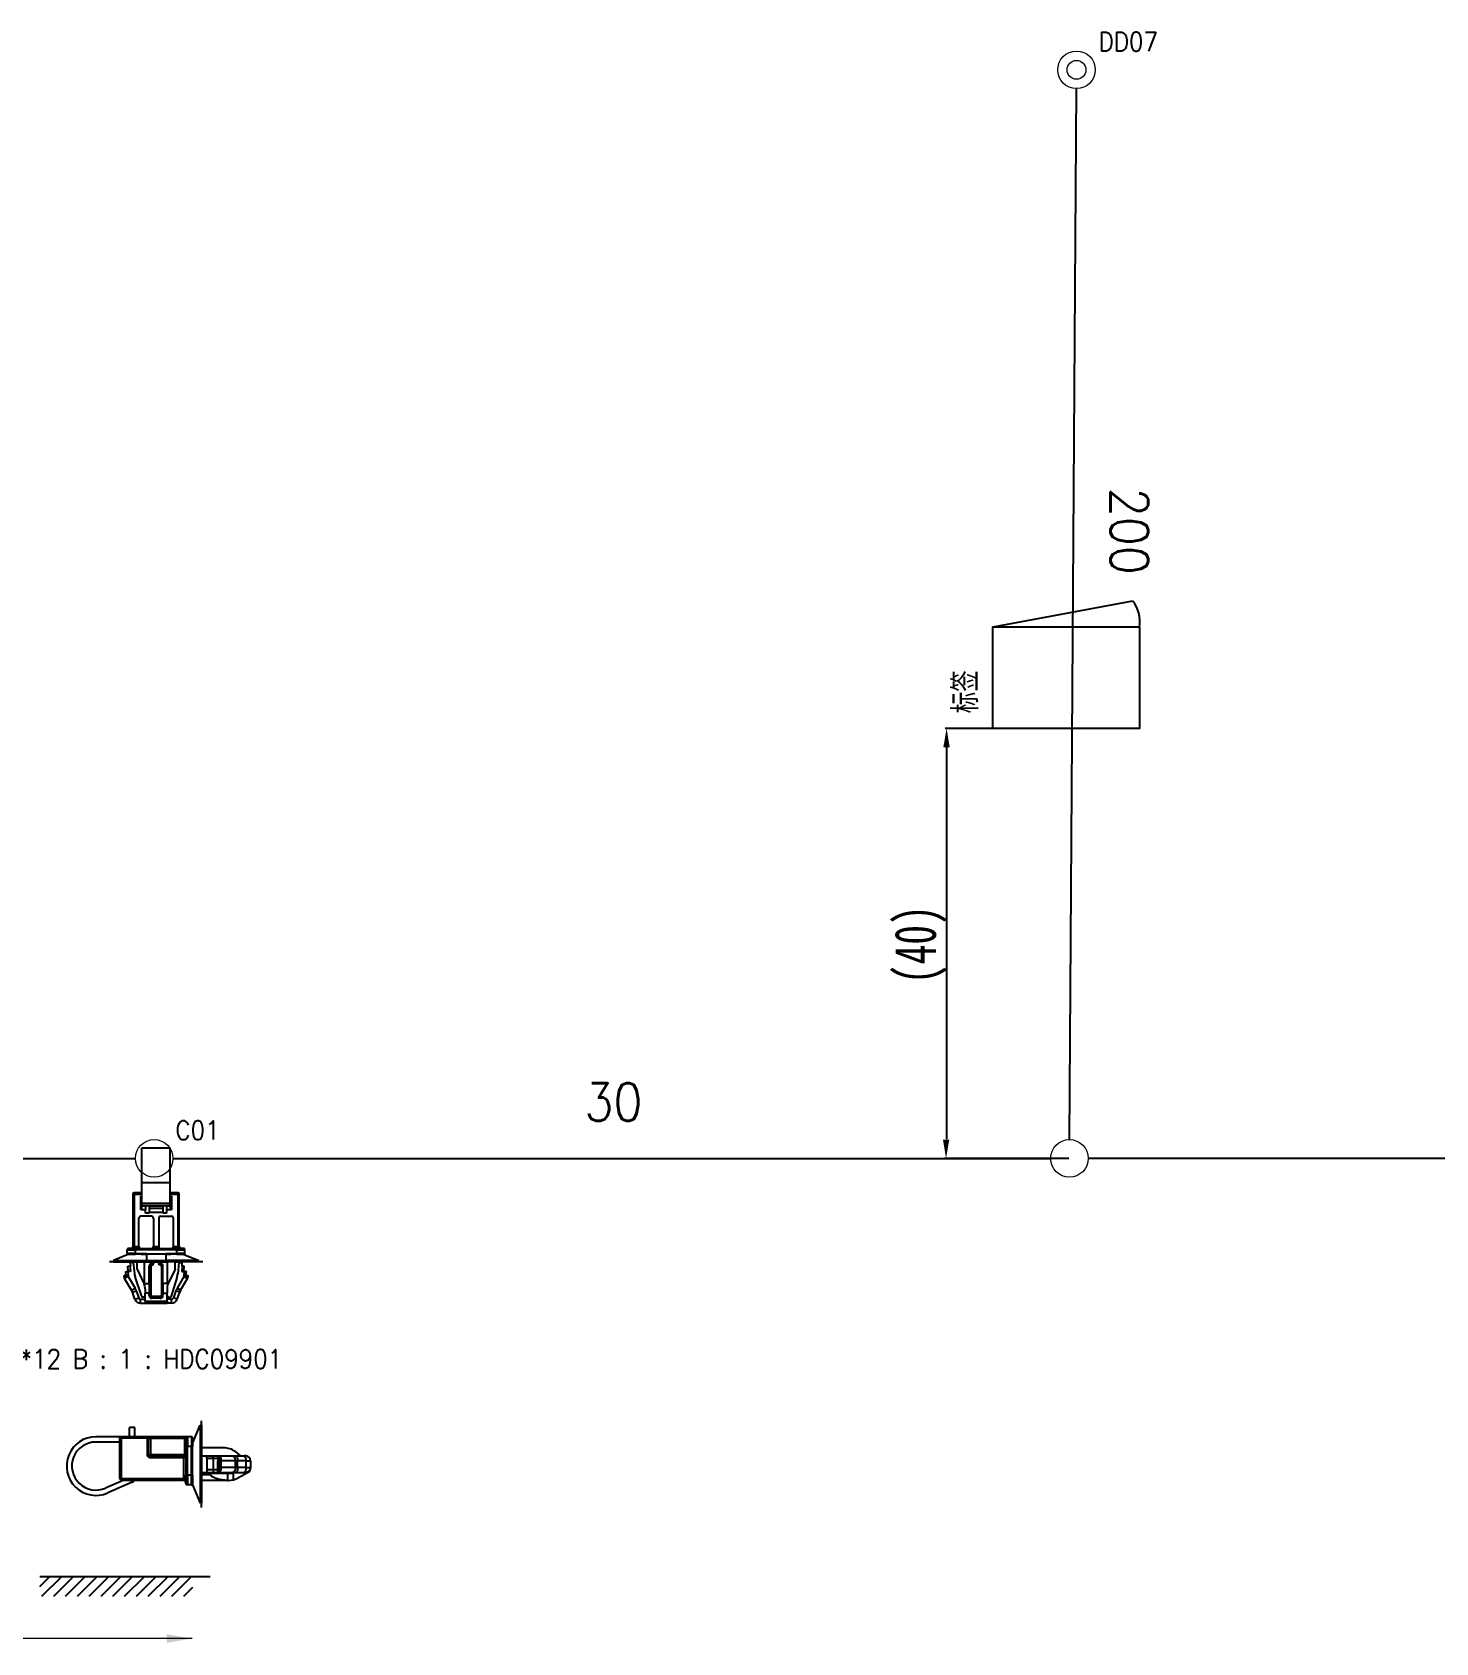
# Model space of a CAD drawing. Header units: inches. Extents: x 47316 to 59086, y 3141 to 11743.
# Drawn here: x 48008.4 to 48195.1, y 8587.7 to 8802 of the extents above; entities that cross this region are included whole.
import ezdxf

# ---------------------------------------------------------------- set-up
doc = ezdxf.new("R2010")
doc.units = ezdxf.units.IN
doc.header["$MEASUREMENT"] = 0
doc.layers.add('Beschreibung', color=7, linetype='Continuous', lineweight=25)
doc.styles.add('MtX_SimSun', font='')
doc.styles.get("Standard").update_dxf_attribs({"font": ''})
doc.styles.get('MtX_SimSun').set_extended_font_data('SimSun')
doc.styles.get('Standard').set_extended_font_data('SimSun')
doc.linetypes.add('_VH_OTCON', pattern='A,0.0001,[7,VeSys.shx,S=0.1,R=0,X=0,Y=0],-0.4,[7,VeSys.shx,S=0.1,R=0,X=0,Y=0],-0.4,["X",Standard,S=1,R=0,X=-0.5,Y=-0.5],-0.0001,[7,VeSys.shx,S=0.1,R=0,X=0,Y=0],-0.4', length=1.2002)

msp = doc.modelspace()

# ---------------------------------------------------------------- linework, layer by layer
at = {"color": 0, "linetype": '_VH_OTCON', "lineweight": -2, "ltscale": 5}
for p, q in [((48146.4, 8654.65), (48147.3, 8794.46)), ((47817.09, 8652.16), (48022.12, 8652.15)), ((48027.12, 8652.15), (48143.88, 8652.15)), ((48266.7, 8652.15), (48148.88, 8652.15))]:
    msp.add_line(p, q, dxfattribs=at)
msp.add_line((48136.22, 8722.85), (48154.83, 8726.3))
at = {"color": 0, "lineweight": -2}
for p, q in [((48136.14, 8709.35), (48129.83, 8709.35)), ((48130.03, 8706.85), (48130.03, 8654.71)), ((48022.98, 8653.55), (48026.76, 8653.55)), ((48146.32, 8652.15), (48129.77, 8652.15))]:
    msp.add_line(p, q, dxfattribs=at)
at = {"color": 0, "lineweight": -3, "ltscale": 0.213993}
for p, q in [((48022.98, 8648.93), (48022.98, 8653.55)), ((48026.76, 8648.93), (48026.76, 8653.55))]:
    msp.add_line(p, q, dxfattribs=at)
at = {"color": 0, "lineweight": -3, "ltscale": 0.3225}
for p, q in [((48021.8, 8647.4), (48021.8, 8640.43)), ((48021.96, 8647.4), (48021.96, 8640.43)), ((48027.79, 8640.43), (48027.79, 8647.4)), ((48027.95, 8640.43), (48027.95, 8647.4)), ((48020.26, 8609.55, 0), (48028.51, 8609.55, 0)), ((48020.26, 8609.36, 0), (48028.51, 8609.36, 0))]:
    msp.add_line(p, q, dxfattribs=at)
at = {"color": 0, "lineweight": -3, "ltscale": 0.0075}
for p, q in [((48021.96, 8647.4), (48021.8, 8647.4)), ((48021.96, 8647.56), (48021.96, 8647.4)), ((48027.79, 8647.56), (48027.79, 8647.4)), ((48027.95, 8647.4), (48027.79, 8647.4)), ((48021.96, 8640.43), (48021.8, 8640.43)), ((48022.12, 8640), (48022.12, 8640.16)), ((48027.63, 8640), (48027.63, 8640.16)), ((48027.95, 8640.43), (48027.79, 8640.43)), ((48019.2, 8638.56), (48019.2, 8638.4)), ((48023.58, 8638.56), (48023.58, 8638.4)), ((48026.17, 8638.56), (48026.17, 8638.4)), ((48030.73, 8616.66, 0), (48030.93, 8616.66, 0)), ((48020.26, 8614.93, 0), (48020.07, 8614.93, 0)), ((48020.26, 8615.12, 0), (48020.26, 8614.93, 0)), ((48023.68, 8614.93, 0), (48023.68, 8615.12, 0)), ((48023.68, 8614.93, 0), (48023.87, 8614.93, 0)), ((48024.19, 8615.12, 0), (48024.19, 8614.93, 0)), ((48028.67, 8615.12, 0), (48028.67, 8614.93, 0)), ((48029.03, 8613.84, 0), (48028.83, 8613.84, 0)), ((48023.68, 8612.72, 0), (48023.87, 8612.72, 0)), ((48024.03, 8612.37, 0), (48024.03, 8612.56, 0)), ((48028.51, 8612.37, 0), (48028.51, 8612.56, 0)), ((48020.07, 8609.55, 0), (48020.26, 8609.55, 0)), ((48020.26, 8609.36, 0), (48020.26, 8609.55, 0)), ((48028.51, 8609.36, 0), (48028.51, 8609.55, 0)), ((48029.03, 8610, 0), (48028.83, 8610, 0))]:
    msp.add_line(p, q, dxfattribs=at)
at = {"color": 0, "lineweight": -3, "ltscale": 0.047501}
for p, q in [((48022.98, 8647.56), (48021.96, 8647.56)), ((48021.96, 8647.4), (48022.98, 8647.4)), ((48027.79, 8647.56), (48026.76, 8647.56)), ((48026.76, 8647.4), (48027.79, 8647.4))]:
    msp.add_line(p, q, dxfattribs=at)
at = {"color": 0, "lineweight": -3, "ltscale": 0.175}
for p, q in [((48022.98, 8648.93), (48026.76, 8648.93)), ((48022.98, 8646.21), (48026.76, 8646.21)), ((48022.98, 8645.89), (48026.76, 8645.89)), ((48028.67, 8615.12, 0), (48024.19, 8615.12, 0)), ((48024.19, 8614.93, 0), (48028.67, 8614.93, 0)), ((48028.51, 8612.56, 0), (48024.03, 8612.56, 0)), ((48024.03, 8612.37, 0), (48028.51, 8612.37, 0)), ((48028.67, 8612.72, 0), (48024.19, 8612.72, 0))]:
    msp.add_line(p, q, dxfattribs=at)
at = {"color": 0, "lineweight": -3, "ltscale": 0.126088}
for p, q in [((48022.98, 8646.21), (48022.98, 8648.93)), ((48026.76, 8646.21), (48026.76, 8648.93))]:
    msp.add_line(p, q, dxfattribs=at)
at = {"color": 0, "lineweight": -3, "ltscale": 0.006325}
for p, q in [((48022.93, 8647.04), (48022.84, 8647.14)), ((48026.82, 8647.04), (48026.91, 8647.14))]:
    msp.add_line(p, q, dxfattribs=at)
at = {"color": 0, "lineweight": -3, "ltscale": 0.08559}
for p, q in [((48022.84, 8645.29), (48022.84, 8647.14)), ((48026.91, 8647.14), (48026.91, 8645.29))]:
    msp.add_line(p, q, dxfattribs=at)
at = {"color": 0, "lineweight": -3, "ltscale": 0.006876}
for p, q in [((48022.84, 8647.14), (48022.98, 8647.14)), ((48026.76, 8647.14), (48026.91, 8647.14))]:
    msp.add_line(p, q, dxfattribs=at)
at = {"color": 0, "lineweight": -3}
for p, q in [((48022.91, 8645.46), (48022.84, 8645.29)), ((48022.94, 8645.56), (48022.91, 8645.46)), ((48022.94, 8645.62), (48022.94, 8645.56)), ((48026.83, 8645.49), (48026.8, 8645.62)), ((48026.91, 8645.29), (48026.83, 8645.49)), ((48026.17, 8639.51), (48026.58, 8639.43)), ((48026.58, 8639.43), (48026.85, 8639.41)), ((48028.67, 8612.56, 0), (48028.68, 8612.56, 0)), ((48028.68, 8612.56, 0), (48028.68, 8612.56, 0)), ((48028.68, 8612.56, 0), (48028.72, 8612.53, 0)), ((48028.78, 8612.47, 0), (48028.82, 8612.4, 0)), ((48028.83, 8612.7, 0), (48028.82, 8612.66, 0)), ((48028.82, 8612.4, 0), (48028.83, 8612.37, 0)), ((48028.83, 8612.7, 0), (48028.83, 8612.71, 0)), ((48028.83, 8612.71, 0), (48028.83, 8612.71, 0)), ((48028.83, 8612.71, 0), (48028.83, 8612.71, 0)), ((48028.83, 8612.71, 0), (48028.83, 8612.7, 0)), ((48033.34, 8612.53, 0), (48033.25, 8612.56, 0)), ((48033.25, 8612.56, 0), (48033.25, 8612.56, 0)), ((48033.25, 8612.56, 0), (48033.25, 8612.56, 0)), ((48033.25, 8612.56, 0), (48033.25, 8612.56, 0)), ((48033.25, 8612.56, 0), (48033.25, 8612.55, 0)), ((48033.25, 8612.55, 0), (48033.26, 8612.54, 0)), ((48033.26, 8612.54, 0), (48033.27, 8612.4, 0)), ((48033.27, 8612.4, 0), (48033.28, 8611.92, 0)), ((48033.27, 8610.48, 0), (48033.28, 8611.02, 0)), ((48033.42, 8612.44, 0), (48033.34, 8612.53, 0)), ((48033.47, 8612.33, 0), (48033.42, 8612.44, 0)), ((48033.51, 8612.21, 0), (48033.47, 8612.33, 0)), ((48033.54, 8611.92, 0), (48033.51, 8612.21, 0)), ((48033.53, 8610.82, 0), (48033.54, 8611.02, 0)), ((48033.25, 8610.38, 0), (48033.3, 8610.39, 0)), ((48033.25, 8610.38, 0), (48033.25, 8610.39, 0)), ((48033.25, 8610.39, 0), (48033.26, 8610.39, 0)), ((48033.25, 8610.38, 0), (48033.25, 8610.38, 0)), ((48033.25, 8610.38, 0), (48033.25, 8610.38, 0)), ((48033.26, 8610.39, 0), (48033.27, 8610.48, 0)), ((48033.3, 8610.39, 0), (48033.38, 8610.46, 0)), ((48033.38, 8610.46, 0), (48033.47, 8610.61, 0)), ((48033.47, 8610.61, 0), (48033.53, 8610.82, 0)), ((48009.41, 8596.51), (48032.06, 8596.51, 0)), ((48009.41, 8595.18), (48010.74, 8596.51)), ((48009.69, 8593.89), (48012.32, 8596.51)), ((48011.26, 8593.89), (48013.89, 8596.51)), ((48012.83, 8593.89), (48015.46, 8596.51)), ((48014.4, 8593.89), (48017.03, 8596.51)), ((48015.97, 8593.89), (48018.6, 8596.51)), ((48017.55, 8593.89), (48020.17, 8596.51)), ((48019.12, 8593.89), (48021.75, 8596.51)), ((48020.69, 8593.89), (48023.32, 8596.51)), ((48022.26, 8593.89), (48024.89, 8596.51)), ((48023.83, 8593.89), (48026.46, 8596.51)), ((48025.4, 8593.89), (48028.03, 8596.51)), ((48026.97, 8593.89), (48029.6, 8596.51)), ((48028.55, 8593.89), (48029.77, 8595.11))]:
    msp.add_line(p, q, dxfattribs=at)
at = {"color": 0, "lineweight": -3, "ltscale": 0.03}
for p, q in [((48023.48, 8645.29), (48022.84, 8645.29)), ((48026.91, 8645.29), (48026.26, 8645.29))]:
    msp.add_line(p, q, dxfattribs=at)
at = {"color": 0, "lineweight": -3, "ltscale": 0.002403}
for p, q in [((48022.98, 8647.04), (48022.93, 8647.04)), ((48026.82, 8647.04), (48026.76, 8647.04))]:
    msp.add_line(p, q, dxfattribs=at)
at = {"color": 0, "lineweight": -3, "ltscale": 0.065}
for p, q in [((48022.94, 8647.02), (48022.94, 8645.62)), ((48026.8, 8645.62), (48026.8, 8647.02))]:
    msp.add_line(p, q, dxfattribs=at)
at = {"color": 0, "lineweight": -3, "ltscale": 0.001875}
for p, q in [((48022.94, 8646.7), (48022.98, 8646.7)), ((48022.94, 8646.53), (48022.98, 8646.53)), ((48026.76, 8646.7), (48026.8, 8646.7)), ((48026.76, 8646.53), (48026.8, 8646.53))]:
    msp.add_line(p, q, dxfattribs=at)
at = {"color": 0, "lineweight": -3, "ltscale": 0.025}
for p, q in [((48022.94, 8645.83), (48023.48, 8645.83)), ((48023.48, 8645.83), (48023.48, 8645.29)), ((48026.26, 8645.83), (48026.26, 8645.29)), ((48026.26, 8645.83), (48026.8, 8645.83)), ((48021.17, 8636.56), (48020.63, 8636.56)), ((48028.58, 8636.56), (48029.12, 8636.56)), ((48022.82, 8632.89), (48022.82, 8633.43)), ((48023.96, 8634.24), (48023.42, 8634.24)), ((48025.79, 8634.24), (48026.33, 8634.24)), ((48026.92, 8632.89), (48026.92, 8633.43)), ((48032.46, 8612.56, 0), (48033.1, 8612.56, 0)), ((48033.1, 8612.24, 0), (48032.46, 8612.24, 0)), ((48033.1, 8612.56, 0), (48033.1, 8611.92, 0)), ((48033.1, 8610.38, 0), (48033.1, 8611.02, 0)), ((48033.1, 8610.7, 0), (48032.46, 8610.7, 0)), ((48032.46, 8610.38, 0), (48033.1, 8610.38, 0))]:
    msp.add_line(p, q, dxfattribs=at)
at = {"color": 0, "lineweight": -3, "ltscale": 0.014919}
for p, q in [((48022.98, 8645.89), (48022.98, 8646.21)), ((48026.76, 8645.89), (48026.76, 8646.21))]:
    msp.add_line(p, q, dxfattribs=at)
at = {"color": 0, "lineweight": -3, "ltscale": 0.02}
for p, q in [((48023.48, 8644.86), (48023.48, 8645.29)), ((48026.26, 8645.29), (48026.26, 8644.86)), ((48024.19, 8615.12, 0), (48023.68, 8615.12, 0))]:
    msp.add_line(p, q, dxfattribs=at)
at = {"color": 0, "lineweight": -3, "ltscale": 0.001888}
for p, q in [((48023.96, 8645.89), (48023.96, 8645.84)), ((48025.79, 8645.89), (48025.79, 8645.84))]:
    msp.add_line(p, q, dxfattribs=at)
at = {"color": 0, "lineweight": -3, "ltscale": 0.003008}
for p, q in [((48023.96, 8645.84), (48023.96, 8645.78)), ((48025.79, 8645.84), (48025.79, 8645.78))]:
    msp.add_line(p, q, dxfattribs=at)
at = {"color": 0, "lineweight": -3, "ltscale": 0.085001}
for p, q in [((48025.79, 8645.84), (48023.96, 8645.84)), ((48025.79, 8645.78), (48023.96, 8645.78)), ((48025.79, 8645.49), (48023.96, 8645.49)), ((48025.79, 8644.96), (48023.96, 8644.96))]:
    msp.add_line(p, q, dxfattribs=at)
at = {"color": 0, "lineweight": -3, "ltscale": 0.013433}
for p, q in [((48023.96, 8645.78), (48023.96, 8645.49)), ((48025.79, 8645.78), (48025.79, 8645.49))]:
    msp.add_line(p, q, dxfattribs=at)
at = {"color": 0, "lineweight": -3, "ltscale": 0.024584}
for p, q in [((48023.96, 8645.49), (48023.96, 8644.96)), ((48025.79, 8645.49), (48025.79, 8644.96))]:
    msp.add_line(p, q, dxfattribs=at)
at = {"color": 0, "lineweight": -3, "ltscale": 0.17375}
for p, q in [((48022.58, 8640.43), (48022.58, 8644.18)), ((48024.52, 8644.18), (48024.52, 8640.43)), ((48025.22, 8644.18), (48025.22, 8640.43)), ((48027.17, 8640.43), (48027.17, 8644.18))]:
    msp.add_line(p, q, dxfattribs=at)
at = {"color": 0, "lineweight": -3, "ltscale": 0.064999}
for p, q in [((48024.25, 8644.45), (48022.85, 8644.45)), ((48025.49, 8644.45), (48026.9, 8644.45))]:
    msp.add_line(p, q, dxfattribs=at)
at = {"color": 0, "lineweight": -3, "ltscale": 0.021875}
for p, q in [((48023.96, 8644.86), (48023.48, 8644.86)), ((48026.26, 8644.86), (48025.79, 8644.86))]:
    msp.add_line(p, q, dxfattribs=at)
at = {"color": 0, "lineweight": -3, "ltscale": 0.004588}
for p, q in [((48023.96, 8644.96), (48023.96, 8644.86)), ((48025.79, 8644.96), (48025.79, 8644.86))]:
    msp.add_line(p, q, dxfattribs=at)
at = {"color": 0, "lineweight": -3, "ltscale": 0.102777}
for p, q in [((48021.26, 8639.41), (48019.2, 8638.56)), ((48028.49, 8639.41), (48030.54, 8638.56))]:
    msp.add_line(p, q, dxfattribs=at)
at = {"color": 0, "lineweight": -3, "ltscale": 0.05}
for p, q in [((48021.04, 8640), (48022.12, 8640)), ((48022.12, 8639.51), (48021.04, 8639.51)), ((48027.63, 8640), (48028.71, 8640)), ((48028.71, 8639.51), (48027.63, 8639.51)), ((48024.33, 8633.81), (48025.41, 8633.81)), ((48024.33, 8633.7), (48025.41, 8633.7)), ((48025.41, 8633.54), (48024.33, 8633.54)), ((48029.03, 8615.12, 0), (48029.03, 8613.84, 0)), ((48029.6, 8615.12, 0), (48029.6, 8613.84, 0)), ((48029.03, 8610, 0), (48029.03, 8608.72, 0)), ((48029.6, 8608.72, 0), (48029.6, 8610, 0))]:
    msp.add_line(p, q, dxfattribs=at)
at = {"color": 0, "lineweight": -3, "ltscale": 0.022501}
for p, q in [((48021.04, 8639.51), (48021.04, 8640)), ((48022.12, 8639.51), (48022.12, 8640)), ((48027.63, 8639.51), (48027.63, 8640)), ((48028.71, 8639.51), (48028.71, 8640)), ((48029.6, 8615.12, 0), (48029.03, 8615.12, 0)), ((48029.6, 8613.84, 0), (48029.03, 8613.84, 0)), ((48029.6, 8610, 0), (48029.03, 8610, 0)), ((48029.6, 8608.72, 0), (48029.03, 8608.72, 0))]:
    msp.add_line(p, q, dxfattribs=at)
at = {"color": 0, "lineweight": -3, "ltscale": 0.045001}
for p, q in [((48021.15, 8639.41), (48022.12, 8639.41)), ((48027.63, 8639.41), (48028.6, 8639.41))]:
    msp.add_line(p, q, dxfattribs=at)
at = {"color": 0, "lineweight": -3, "ltscale": 0.0425}
for p, q in [((48022.12, 8640.16), (48021.2, 8640.16)), ((48028.55, 8640.16), (48027.63, 8640.16)), ((48028.83, 8613.84, 0), (48028.83, 8614.93, 0)), ((48028.83, 8608.91, 0), (48028.83, 8610, 0))]:
    msp.add_line(p, q, dxfattribs=at)
at = {"color": 0, "lineweight": -3, "ltscale": 0.028751}
for p, q in [((48021.96, 8640.43), (48022.58, 8640.43)), ((48027.17, 8640.43), (48027.79, 8640.43))]:
    msp.add_line(p, q, dxfattribs=at)
at = {"color": 0, "lineweight": -3, "ltscale": 0.0125}
for p, q in [((48021.96, 8640.16), (48021.96, 8640.43)), ((48027.79, 8640.43), (48027.79, 8640.16)), ((48023.87, 8614.93, 0), (48024.19, 8614.93, 0)), ((48024.19, 8612.72, 0), (48023.87, 8612.72, 0)), ((48028.51, 8612.37, 0), (48028.83, 8612.37, 0)), ((48031.63, 8612.24, 0), (48031.63, 8612.56, 0)), ((48032.46, 8612.24, 0), (48032.46, 8612.56, 0)), ((48028.83, 8609.55, 0), (48028.51, 8609.55, 0)), ((48031.63, 8610.7, 0), (48031.63, 8610.38, 0)), ((48032.46, 8610.7, 0), (48032.46, 8610.38, 0))]:
    msp.add_line(p, q, dxfattribs=at)
at = {"color": 0, "lineweight": -3, "ltscale": 0.254999}
for p, q in [((48022.12, 8640.16), (48027.63, 8640.16)), ((48027.63, 8640), (48022.12, 8640))]:
    msp.add_line(p, q, dxfattribs=at)
at = {"color": 0, "lineweight": -3, "ltscale": 0.067499}
for p, q in [((48022.12, 8639.51), (48023.58, 8639.51)), ((48026.17, 8639.51), (48027.63, 8639.51))]:
    msp.add_line(p, q, dxfattribs=at)
at = {"color": 0, "lineweight": -3, "ltscale": 0.005}
for p, q in [((48022.12, 8639.41), (48022.12, 8639.51)), ((48023.58, 8639.51), (48023.58, 8639.41)), ((48026.17, 8639.51), (48026.17, 8639.41)), ((48027.63, 8639.51), (48027.63, 8639.41)), ((48023.96, 8637.8), (48024.06, 8637.8)), ((48024.17, 8637.8), (48024.06, 8637.8)), ((48024.32, 8638.17), (48024.43, 8638.17)), ((48024.32, 8638.17), (48024.32, 8638.07)), ((48024.33, 8637.96), (48024.32, 8638.07)), ((48024.54, 8638.17), (48024.43, 8638.17)), ((48025.21, 8638.17), (48025.32, 8638.17)), ((48025.43, 8638.17), (48025.32, 8638.17)), ((48025.43, 8638.17), (48025.42, 8638.07)), ((48025.42, 8637.96), (48025.42, 8638.07)), ((48025.58, 8637.8), (48025.68, 8637.8)), ((48025.79, 8637.8), (48025.68, 8637.8)), ((48023.96, 8635.51), (48024.06, 8635.51)), ((48025.79, 8635.51), (48025.68, 8635.51)), ((48024.17, 8633.97), (48024.06, 8633.97)), ((48024.33, 8633.81), (48024.33, 8633.7)), ((48025.41, 8633.81), (48025.41, 8633.7)), ((48025.58, 8633.97), (48025.68, 8633.97)), ((48029.6, 8613.84, 0), (48029.73, 8613.84, 0)), ((48029.6, 8610, 0), (48029.73, 8610, 0)), ((48029.6, 8608.72, 0), (48029.73, 8608.72, 0))]:
    msp.add_line(p, q, dxfattribs=at)
at = {"color": 0, "lineweight": -3, "ltscale": 0.035016}
msp.add_line((48022.88, 8639.41), (48022.12, 8639.41), dxfattribs=at)
at = {"color": 0, "lineweight": -3, "ltscale": 0.032477}
msp.add_line((48022.88, 8639.41), (48023.58, 8639.41), dxfattribs=at)
at = {"color": 0, "lineweight": -3, "ltscale": 0.004885}
msp.add_line((48023.12, 8639.43), (48023.23, 8639.44), dxfattribs=at)
at = {"color": 0, "lineweight": -3, "ltscale": 0.120001}
for p, q in [((48026.17, 8639.41), (48023.58, 8639.41)), ((48023.58, 8638.56), (48026.17, 8638.56)), ((48023.58, 8638.4), (48026.17, 8638.4))]:
    msp.add_line(p, q, dxfattribs=at)
at = {"color": 0, "lineweight": -3, "ltscale": 0.039266}
msp.add_line((48023.58, 8639.41), (48023.58, 8638.56), dxfattribs=at)
at = {"color": 0, "lineweight": -3, "ltscale": 0.032501}
msp.add_line((48024.52, 8640.43), (48025.22, 8640.43), dxfattribs=at)
at = {"color": 0, "lineweight": -3, "ltscale": 0.031544}
msp.add_line((48026.17, 8639.41), (48026.85, 8639.41), dxfattribs=at)
at = {"color": 0, "lineweight": -3, "ltscale": 0.039263}
msp.add_line((48026.17, 8639.41), (48026.17, 8638.56), dxfattribs=at)
at = {"color": 0, "lineweight": -3, "ltscale": 0.034947}
msp.add_line((48027.63, 8639.41), (48026.87, 8639.41), dxfattribs=at)
at = {"color": 0, "lineweight": -3, "ltscale": 0.224985}
for p, q in [((48023.52, 8638.4), (48018.66, 8638.4)), ((48031.08, 8638.4), (48026.22, 8638.4))]:
    msp.add_line(p, q, dxfattribs=at)
at = {"color": 0, "lineweight": -3, "ltscale": 0.202499}
for p, q in [((48019.2, 8638.56), (48023.58, 8638.56)), ((48019.2, 8638.4), (48023.58, 8638.4)), ((48030.54, 8638.56), (48026.17, 8638.56)), ((48030.54, 8638.4), (48026.17, 8638.4))]:
    msp.add_line(p, q, dxfattribs=at)
at = {"color": 0, "lineweight": -3, "ltscale": 0.012547}
for p, q in [((48020.85, 8637.1), (48021.12, 8637.1)), ((48028.9, 8637.1), (48028.63, 8637.1))]:
    msp.add_line(p, q, dxfattribs=at)
at = {"color": 0, "lineweight": -3, "ltscale": 0.025095}
for p, q in [((48020.9, 8636.56), (48020.85, 8637.1)), ((48021.12, 8637.1), (48021.17, 8636.56)), ((48028.63, 8637.1), (48028.58, 8636.56)), ((48028.85, 8636.56), (48028.9, 8637.1))]:
    msp.add_line(p, q, dxfattribs=at)
at = {"color": 0, "lineweight": -3, "ltscale": 0.012549}
for p, q in [((48021.12, 8637.8), (48021.39, 8637.8)), ((48028.63, 8637.8), (48028.36, 8637.8))]:
    msp.add_line(p, q, dxfattribs=at)
at = {"color": 0, "lineweight": -3, "ltscale": 0.032624}
for p, q in [((48021.18, 8637.1), (48021.12, 8637.8)), ((48021.39, 8637.8), (48021.45, 8637.1)), ((48028.36, 8637.8), (48028.3, 8637.1)), ((48028.57, 8637.1), (48028.63, 8637.8))]:
    msp.add_line(p, q, dxfattribs=at)
at = {"color": 0, "lineweight": -3, "ltscale": 0.015334}
for p, q in [((48021.45, 8637.1), (48021.12, 8637.1)), ((48028.3, 8637.1), (48028.63, 8637.1))]:
    msp.add_line(p, q, dxfattribs=at)
at = {"color": 0, "lineweight": -3, "ltscale": 0.003627}
for p, q in [((48021.39, 8637.8), (48021.47, 8637.8)), ((48028.36, 8637.8), (48028.28, 8637.8))]:
    msp.add_line(p, q, dxfattribs=at)
at = {"color": 0, "lineweight": -3, "ltscale": 0.006246}
for p, q in [((48021.43, 8638.26), (48021.42, 8638.4)), ((48028.32, 8638.26), (48028.33, 8638.4))]:
    msp.add_line(p, q, dxfattribs=at)
at = {"color": 0, "lineweight": -3, "ltscale": 0.018793}
for p, q in [((48021.83, 8638.29), (48021.43, 8638.26)), ((48027.91, 8638.29), (48028.32, 8638.26))]:
    msp.add_line(p, q, dxfattribs=at)
at = {"color": 0, "lineweight": -3, "ltscale": 0.02136}
for p, q in [((48021.43, 8638.26), (48021.47, 8637.8)), ((48028.32, 8638.26), (48028.28, 8637.8))]:
    msp.add_line(p, q, dxfattribs=at)
at = {"color": 0, "lineweight": -3, "ltscale": 0.004774}
for p, q in [((48021.82, 8638.4), (48021.83, 8638.29)), ((48027.92, 8638.4), (48027.91, 8638.29))]:
    msp.add_line(p, q, dxfattribs=at)
at = {"color": 0, "lineweight": -3, "ltscale": 0.02375}
for p, q in [((48021.82, 8638.4), (48022.34, 8638.4)), ((48021.82, 8638.4), (48022.34, 8638.4)), ((48027.92, 8638.4), (48027.41, 8638.4)), ((48027.41, 8638.4), (48027.92, 8638.4))]:
    msp.add_line(p, q, dxfattribs=at)
at = {"color": 0, "lineweight": -3, "ltscale": 0.070051}
for p, q in [((48021.83, 8638.29), (48022, 8636.79)), ((48027.91, 8638.29), (48027.75, 8636.79))]:
    msp.add_line(p, q, dxfattribs=at)
at = {"color": 0, "lineweight": -3, "ltscale": 0.045}
for p, q in [((48022.34, 8637.42), (48022.34, 8638.4)), ((48027.41, 8637.42), (48027.41, 8638.4)), ((48029.73, 8614.99, 0), (48029.73, 8613.84, 0)), ((48029.73, 8610, 0), (48029.73, 8608.85, 0)), ((48032.08, 8610.22, 0), (48030.93, 8610.22, 0)), ((48032.08, 8610.04, 0), (48030.93, 8610.04, 0))]:
    msp.add_line(p, q, dxfattribs=at)
at = {"color": 0, "lineweight": -3, "ltscale": 0.099102}
for p, q in [((48022.34, 8637.42), (48023.26, 8635.49)), ((48027.41, 8637.42), (48026.49, 8635.49))]:
    msp.add_line(p, q, dxfattribs=at)
at = {"color": 0, "lineweight": -3, "ltscale": 0.133392}
for p, q in [((48023.34, 8635.51), (48023.34, 8638.4)), ((48026.41, 8635.51), (48026.41, 8638.4)), ((48034.34, 8609.3, 0), (48030.93, 8609.3, 0))]:
    msp.add_line(p, q, dxfattribs=at)
at = {"color": 0, "lineweight": -3, "ltscale": 0.125}
for p, q in [((48023.52, 8638.4), (48026.22, 8638.4)), ((48020.07, 8615.12, 0), (48016.87, 8615.12, 0)), ((48020.07, 8614.42, 0), (48016.87, 8614.42, 0))]:
    msp.add_line(p, q, dxfattribs=at)
at = {"color": 0, "lineweight": -3, "ltscale": 0.105621}
for p, q in [((48023.96, 8635.51), (48023.96, 8637.8)), ((48024.06, 8637.8), (48024.06, 8635.51)), ((48025.68, 8637.8), (48025.68, 8635.51)), ((48025.79, 8635.51), (48025.79, 8637.8))]:
    msp.add_line(p, q, dxfattribs=at)
at = {"color": 0, "lineweight": -3, "ltscale": 0.17723}
for p, q in [((48024.17, 8637.8), (48024.17, 8633.97)), ((48025.58, 8637.8), (48025.58, 8633.97))]:
    msp.add_line(p, q, dxfattribs=at)
at = {"color": 0, "lineweight": -3, "ltscale": 0.010281}
for p, q in [((48024.32, 8638.17), (48024.32, 8638.4)), ((48024.43, 8638.4), (48024.43, 8638.17)), ((48024.54, 8638.4), (48024.54, 8638.17)), ((48025.21, 8638.4), (48025.21, 8638.17)), ((48025.32, 8638.4), (48025.32, 8638.17)), ((48025.43, 8638.17), (48025.43, 8638.4))]:
    msp.add_line(p, q, dxfattribs=at)
at = {"color": 0, "lineweight": -3, "ltscale": 0.007086}
for p, q in [((48020.63, 8636.41), (48020.63, 8636.56)), ((48029.12, 8636.41), (48029.12, 8636.56)), ((48033.28, 8611.92, 0), (48033.1, 8611.92, 0)), ((48033.28, 8611.02, 0), (48033.1, 8611.02, 0))]:
    msp.add_line(p, q, dxfattribs=at)
at = {"color": 0, "lineweight": -3, "ltscale": 0.025037}
for p, q in [((48021.17, 8636.44), (48020.63, 8636.41)), ((48021.17, 8636.44), (48020.69, 8636.19)), ((48028.58, 8636.44), (48029.06, 8636.19)), ((48028.58, 8636.44), (48029.12, 8636.41))]:
    msp.add_line(p, q, dxfattribs=at)
at = {"color": 0, "lineweight": -3, "ltscale": 0.084292}
for p, q in [((48021.6, 8634.62), (48020.69, 8636.19)), ((48028.14, 8634.62), (48029.06, 8636.19))]:
    msp.add_line(p, q, dxfattribs=at)
at = {"color": 0, "lineweight": -3, "ltscale": 7.17163e-05}
for p, q in [((48021.17, 8636.56), (48021.17, 8636.56)), ((48028.58, 8636.56), (48028.58, 8636.56))]:
    msp.add_line(p, q, dxfattribs=at)
at = {"color": 0, "lineweight": -3, "ltscale": 0.005732}
for p, q in [((48021.17, 8636.56), (48021.17, 8636.44)), ((48028.58, 8636.56), (48028.58, 8636.44)), ((48033.1, 8612.56, 0), (48033.25, 8612.56, 0)), ((48033.1, 8610.38, 0), (48033.25, 8610.38, 0))]:
    msp.add_line(p, q, dxfattribs=at)
at = {"color": 0, "lineweight": -3, "ltscale": 0.082939}
for p, q in [((48021.17, 8636.44), (48022.07, 8634.89)), ((48028.58, 8636.44), (48027.68, 8634.89))]:
    msp.add_line(p, q, dxfattribs=at)
at = {"color": 0, "lineweight": -3, "ltscale": 0.025001}
for p, q in [((48021.6, 8634.62), (48022.07, 8634.89)), ((48021.73, 8634.35), (48022.24, 8634.53)), ((48028.02, 8634.35), (48027.51, 8634.53)), ((48028.14, 8634.62), (48027.68, 8634.89))]:
    msp.add_line(p, q, dxfattribs=at)
at = {"color": 0, "lineweight": -3, "ltscale": 0.11525}
msp.add_line((48022.11, 8636.26), (48022.87, 8633.89), dxfattribs=at)
at = {"color": 0, "lineweight": -3, "ltscale": 0.045435}
for p, q in [((48022.24, 8634.53), (48022.57, 8633.61)), ((48027.51, 8634.53), (48027.18, 8633.61)), ((48022.06, 8633.42), (48021.73, 8634.35)), ((48027.69, 8633.42), (48028.02, 8634.35))]:
    msp.add_line(p, q, dxfattribs=at)
at = {"color": 0, "lineweight": -3, "ltscale": 0.002931}
for p, q in [((48023.26, 8635.49), (48023.28, 8635.43)), ((48026.49, 8635.49), (48026.46, 8635.43))]:
    msp.add_line(p, q, dxfattribs=at)
at = {"color": 0, "lineweight": -3, "ltscale": 0.004412}
for p, q in [((48023.28, 8635.43), (48023.34, 8635.51)), ((48026.46, 8635.43), (48026.41, 8635.51))]:
    msp.add_line(p, q, dxfattribs=at)
at = {"color": 0, "lineweight": -3, "ltscale": 0.028725}
for p, q in [((48023.34, 8635.51), (48023.96, 8635.51)), ((48026.41, 8635.51), (48025.79, 8635.51))]:
    msp.add_line(p, q, dxfattribs=at)
at = {"color": 0, "lineweight": -3, "ltscale": 0.025677}
for p, q in [((48023.42, 8634.79), (48023.42, 8634.24)), ((48026.33, 8634.79), (48026.33, 8634.24))]:
    msp.add_line(p, q, dxfattribs=at)
at = {"color": 0, "lineweight": -3, "ltscale": 0.059028}
for p, q in [((48023.96, 8635.51), (48023.96, 8634.24)), ((48025.79, 8635.51), (48025.79, 8634.24))]:
    msp.add_line(p, q, dxfattribs=at)
at = {"color": 0, "lineweight": -3, "ltscale": 0.056667}
for p, q in [((48024.06, 8634.29), (48024.06, 8635.51)), ((48025.68, 8634.29), (48025.68, 8635.51))]:
    msp.add_line(p, q, dxfattribs=at)
at = {"color": 0, "lineweight": -3, "ltscale": 0.124371}
msp.add_line((48027.64, 8636.26), (48026.82, 8633.7), dxfattribs=at)
at = {"color": 0, "lineweight": -3, "ltscale": 0.024999}
for p, q in [((48022.06, 8633.42), (48022.57, 8633.61)), ((48027.69, 8633.42), (48027.18, 8633.61))]:
    msp.add_line(p, q, dxfattribs=at)
at = {"color": 0, "lineweight": -3, "ltscale": 0.027379}
for p, q in [((48022.82, 8633.43), (48023.42, 8633.43)), ((48022.82, 8632.89), (48023.42, 8632.89)), ((48026.92, 8633.43), (48026.33, 8633.43)), ((48026.92, 8632.89), (48026.33, 8632.89))]:
    msp.add_line(p, q, dxfattribs=at)
at = {"color": 0, "lineweight": -3, "ltscale": 0.000878906}
msp.add_line((48023.15, 8633.7), (48023.13, 8633.7), dxfattribs=at)
at = {"color": 0, "lineweight": -3, "ltscale": 0.049386}
for p, q in [((48023.42, 8633.17), (48023.42, 8634.24)), ((48026.33, 8633.17), (48026.33, 8634.24))]:
    msp.add_line(p, q, dxfattribs=at)
at = {"color": 0, "lineweight": -3, "ltscale": 0.135001}
for p, q in [((48023.42, 8633.17), (48026.33, 8633.17)), ((48023.42, 8632.89), (48026.33, 8632.89))]:
    msp.add_line(p, q, dxfattribs=at)
at = {"color": 0, "lineweight": -3, "ltscale": 0.013195}
for p, q in [((48023.42, 8633.17), (48023.42, 8632.89)), ((48026.33, 8633.17), (48026.33, 8632.89))]:
    msp.add_line(p, q, dxfattribs=at)
at = {"color": 0, "lineweight": -3, "ltscale": 0.014941}
for p, q in [((48023.96, 8633.92), (48023.96, 8634.24)), ((48025.79, 8633.92), (48025.79, 8634.24))]:
    msp.add_line(p, q, dxfattribs=at)
at = {"color": 0, "lineweight": -3, "ltscale": 0.014942}
for p, q in [((48024.06, 8634.29), (48024.06, 8633.97)), ((48025.68, 8634.29), (48025.68, 8633.97))]:
    msp.add_line(p, q, dxfattribs=at)
at = {"color": 0, "lineweight": -3, "ltscale": 0.007361}
for p, q in [((48024.33, 8633.54), (48024.33, 8633.7)), ((48025.41, 8633.54), (48025.41, 8633.7))]:
    msp.add_line(p, q, dxfattribs=at)
at = {"color": 0, "lineweight": -3, "ltscale": 0.009999}
msp.add_line((48026.6, 8633.7), (48026.82, 8633.7), dxfattribs=at)
at = {"color": 0, "lineweight": -3, "ltscale": 0.005579}
msp.add_line((48020.07, 8615.02, 0), (48020.07, 8615.16, 0), dxfattribs=at)
at = {"color": 0, "lineweight": -3, "ltscale": 0.0275}
msp.add_line((48022.05, 8616.35, 0), (48021.35, 8616.35, 0), dxfattribs=at)
at = {"color": 0, "lineweight": -3, "ltscale": 0.04826}
for p, q in [((48021.35, 8615.12, 0), (48021.35, 8616.35, 0)), ((48022.05, 8615.12, 0), (48022.05, 8616.35, 0))]:
    msp.add_line(p, q, dxfattribs=at)
at = {"color": 0, "lineweight": -3, "ltscale": 0.102775}
msp.add_line((48029.73, 8614.22, 0), (48030.73, 8616.66, 0), dxfattribs=at)
at = {"color": 0, "lineweight": -3, "ltscale": 0.404999}
for p, q in [((48030.73, 8616.66, 0), (48030.73, 8606.29, 0)), ((48030.93, 8616.66, 0), (48030.93, 8606.29, 0))]:
    msp.add_line(p, q, dxfattribs=at)
at = {"color": 0, "lineweight": -3, "ltscale": 0.45}
msp.add_line((48030.93, 8605.71, 0), (48030.93, 8617.23, 0), dxfattribs=at)
at = {"color": 0, "lineweight": -3, "ltscale": 0.003563}
msp.add_line((48020.07, 8614.93, 0), (48020.07, 8615.02, 0), dxfattribs=at)
at = {"color": 0, "lineweight": -3, "ltscale": 0.208965}
msp.add_line((48020.07, 8609.58, 0), (48020.07, 8614.93, 0), dxfattribs=at)
at = {"color": 0, "lineweight": -3, "ltscale": 0.001345}
msp.add_line((48020.26, 8615.12, 0), (48020.22, 8615.12, 0), dxfattribs=at)
at = {"color": 0, "lineweight": -3, "ltscale": 0.13375}
for p, q in [((48023.68, 8615.12, 0), (48020.26, 8615.12, 0)), ((48023.68, 8614.93, 0), (48020.26, 8614.93, 0))]:
    msp.add_line(p, q, dxfattribs=at)
at = {"color": 0, "lineweight": -3, "ltscale": 0.210001}
msp.add_line((48020.26, 8609.55, 0), (48020.26, 8614.93, 0), dxfattribs=at)
at = {"color": 0, "lineweight": -3, "ltscale": 0.08625}
for p, q in [((48023.68, 8614.93, 0), (48023.68, 8612.72, 0)), ((48023.87, 8612.72, 0), (48023.87, 8614.93, 0)), ((48024.19, 8612.72, 0), (48024.19, 8614.93, 0)), ((48028.67, 8614.93, 0), (48028.67, 8612.72, 0))]:
    msp.add_line(p, q, dxfattribs=at)
at = {"color": 0, "lineweight": -3, "ltscale": 0.01375}
msp.add_line((48029.03, 8615.12, 0), (48028.67, 8615.12, 0), dxfattribs=at)
at = {"color": 0, "lineweight": -3, "ltscale": 0.00625}
for p, q in [((48028.67, 8614.93, 0), (48028.83, 8614.93, 0)), ((48024.19, 8612.72, 0), (48024.19, 8612.56, 0)), ((48028.67, 8612.56, 0), (48028.51, 8612.56, 0)), ((48028.83, 8612.72, 0), (48028.67, 8612.72, 0)), ((48028.67, 8612.72, 0), (48028.67, 8612.56, 0))]:
    msp.add_line(p, q, dxfattribs=at)
at = {"color": 0, "lineweight": -3, "ltscale": 0.15}
for p, q in [((48028.83, 8613.84, 0), (48028.83, 8610, 0)), ((48029.03, 8610, 0), (48029.03, 8613.84, 0)), ((48029.6, 8610, 0), (48029.6, 8613.84, 0)), ((48029.73, 8610, 0), (48029.73, 8613.84, 0))]:
    msp.add_line(p, q, dxfattribs=at)
at = {"color": 0, "lineweight": -3, "ltscale": 0.114584}
msp.add_line((48033.86, 8613.65, 0), (48030.93, 8613.65, 0), dxfattribs=at)
at = {"color": 0, "lineweight": -3, "ltscale": 0.029166}
msp.add_line((48035.4, 8613.14, 0), (48035.99, 8612.69, 0), dxfattribs=at)
at = {"color": 0, "lineweight": -3, "ltscale": 0.110001}
msp.add_line((48028.51, 8612.37, 0), (48028.51, 8609.55, 0), dxfattribs=at)
at = {"color": 0, "lineweight": -3, "ltscale": 0.003308}
msp.add_line((48028.72, 8612.53, 0), (48028.78, 8612.47, 0), dxfattribs=at)
at = {"color": 0, "lineweight": -3, "ltscale": 2.74658e-05}
msp.add_line((48028.83, 8612.7, 0), (48028.83, 8612.7, 0), dxfattribs=at)
msp.add_line((48028.83, 8612.7, 0), (48028.83, 8612.7, 0), dxfattribs=at)
msp.add_line((48028.83, 8612.7, 0), (48028.83, 8612.7, 0), dxfattribs=at)
at = {"color": 0, "lineweight": -3, "ltscale": 0.001476}
for p, q in [((48031.05, 8612.56, 0), (48031.09, 8612.56, 0)), ((48031.05, 8610.38, 0), (48031.09, 8610.38, 0))]:
    msp.add_line(p, q, dxfattribs=at)
at = {"color": 0, "lineweight": -3, "ltscale": 0.021278}
for p, q in [((48031.09, 8612.56, 0), (48031.63, 8612.56, 0)), ((48031.09, 8610.38, 0), (48031.63, 8610.38, 0))]:
    msp.add_line(p, q, dxfattribs=at)
at = {"color": 0, "lineweight": -3, "ltscale": 0.0325}
for p, q in [((48031.63, 8612.56, 0), (48032.46, 8612.56, 0)), ((48032.46, 8612.24, 0), (48031.63, 8612.24, 0)), ((48032.46, 8610.7, 0), (48031.63, 8610.7, 0)), ((48031.63, 8610.38, 0), (48032.46, 8610.38, 0))]:
    msp.add_line(p, q, dxfattribs=at)
at = {"color": 0, "lineweight": -3, "ltscale": 0.060001}
for p, q in [((48031.63, 8612.24, 0), (48031.63, 8610.7, 0)), ((48032.46, 8612.24, 0), (48032.46, 8610.7, 0))]:
    msp.add_line(p, q, dxfattribs=at)
at = {"color": 0, "lineweight": -3, "ltscale": 0.035001}
for p, q in [((48033.1, 8611.02, 0), (48033.1, 8611.92, 0)), ((48033.28, 8611.92, 0), (48033.28, 8611.02, 0)), ((48033.54, 8611.02, 0), (48033.54, 8611.92, 0)), ((48035.41, 8611.92, 0), (48035.41, 8611.02, 0)), ((48035.72, 8611.02, 0), (48035.72, 8611.92, 0)), ((48036.82, 8611.92, 0), (48036.82, 8611.02, 0)), ((48037.45, 8611.92, 0), (48037.45, 8611.02, 0))]:
    msp.add_line(p, q, dxfattribs=at)
at = {"color": 0, "lineweight": -3, "ltscale": 0.071613}
for p, q in [((48033.25, 8612.56, 0), (48035.08, 8612.56, 0)), ((48033.25, 8610.38, 0), (48035.08, 8610.38, 0))]:
    msp.add_line(p, q, dxfattribs=at)
at = {"color": 0, "lineweight": -3, "ltscale": 0.010089}
for p, q in [((48033.28, 8611.92, 0), (48033.54, 8611.92, 0)), ((48033.28, 8611.02, 0), (48033.54, 8611.02, 0))]:
    msp.add_line(p, q, dxfattribs=at)
at = {"color": 0, "lineweight": -3, "ltscale": 0.072781}
for p, q in [((48035.41, 8611.92, 0), (48033.54, 8611.92, 0)), ((48035.41, 8611.02, 0), (48033.54, 8611.02, 0))]:
    msp.add_line(p, q, dxfattribs=at)
at = {"color": 0, "lineweight": -3, "ltscale": 0.016626}
for p, q in [((48035.08, 8612.56, 0), (48035.51, 8612.56, 0)), ((48035.08, 8610.38, 0), (48035.51, 8610.38, 0))]:
    msp.add_line(p, q, dxfattribs=at)
at = {"color": 0, "lineweight": -3, "ltscale": 0.012469}
for p, q in [((48035.41, 8611.92, 0), (48035.72, 8611.92, 0)), ((48035.72, 8611.02, 0), (48035.41, 8611.02, 0))]:
    msp.add_line(p, q, dxfattribs=at)
at = {"color": 0, "lineweight": -3, "ltscale": 0.042757}
for p, q in [((48035.51, 8612.56, 0), (48036.6, 8612.56, 0)), ((48036.82, 8611.92, 0), (48035.72, 8611.92, 0)), ((48036.82, 8611.02, 0), (48035.72, 8611.02, 0)), ((48035.51, 8610.38, 0), (48036.6, 8610.38, 0))]:
    msp.add_line(p, q, dxfattribs=at)
at = {"color": 0, "lineweight": -3, "ltscale": 0.001286}
msp.add_line((48036.17, 8612.56, 0), (48036.17, 8612.59, 0), dxfattribs=at)
at = {"color": 0, "lineweight": -3, "ltscale": 0.008273}
for p, q in [((48036.81, 8612.56, 0), (48036.6, 8612.56, 0)), ((48036.81, 8610.38, 0), (48036.6, 8610.38, 0))]:
    msp.add_line(p, q, dxfattribs=at)
at = {"color": 0, "lineweight": -3, "ltscale": 0.024818}
for p, q in [((48036.82, 8611.92, 0), (48037.45, 8611.92, 0)), ((48036.82, 8611.02, 0), (48037.45, 8611.02, 0))]:
    msp.add_line(p, q, dxfattribs=at)
at = {"color": 0, "lineweight": -3, "ltscale": 0.00419}
msp.add_line((48037.45, 8611.02, 0), (48037.45, 8610.92, 0), dxfattribs=at)
at = {"color": 0, "lineweight": -3, "ltscale": 0.103879}
msp.add_line((48020.59, 8609.36, 0), (48018.16, 8608.29, 0), dxfattribs=at)
at = {"color": 0, "lineweight": -3, "ltscale": 0.137786}
msp.add_line((48021.67, 8609.07, 0), (48018.44, 8607.64, 0), dxfattribs=at)
at = {"color": 0, "lineweight": -3, "ltscale": 0.000974045}
msp.add_line((48020.07, 8609.55, 0), (48020.07, 8609.58, 0), dxfattribs=at)
at = {"color": 0, "lineweight": -3, "ltscale": 9.00947e-05}
msp.add_line((48020.07, 8609.58, 0), (48020.07, 8609.58, 0), dxfattribs=at)
at = {"color": 0, "lineweight": -3, "ltscale": 0.005023}
msp.add_line((48029.73, 8608.85, 0), (48029.73, 8608.72, 0), dxfattribs=at)
at = {"color": 0, "lineweight": -3, "ltscale": 0.089438}
msp.add_line((48034.37, 8610.22, 0), (48032.08, 8610.22, 0), dxfattribs=at)
at = {"color": 0, "lineweight": -3, "ltscale": 0.007027}
msp.add_line((48032.08, 8610.22, 0), (48032.08, 8610.04, 0), dxfattribs=at)
at = {"color": 0, "lineweight": -3, "ltscale": 0.003716}
msp.add_line((48034.44, 8609.3, 0), (48034.34, 8609.3, 0), dxfattribs=at)
at = {"color": 0, "lineweight": -3, "ltscale": 0.036124}
msp.add_line((48034.37, 8610.22, 0), (48034.37, 8609.3, 0), dxfattribs=at)
at = {"color": 0, "lineweight": -3, "ltscale": 0.032304}
msp.add_line((48035.19, 8610.22, 0), (48034.37, 8610.22, 0), dxfattribs=at)
at = {"color": 0, "lineweight": -3, "ltscale": 0.00267}
msp.add_line((48034.37, 8609.3, 0), (48034.44, 8609.3, 0), dxfattribs=at)
at = {"color": 0, "lineweight": -3, "ltscale": 0.031718}
msp.add_line((48035.19, 8609.41, 0), (48035.19, 8610.22, 0), dxfattribs=at)
at = {"color": 0, "lineweight": -3, "ltscale": 0.056026}
msp.add_line((48037.12, 8610.35, 0), (48035.85, 8609.67, 0), dxfattribs=at)
at = {"color": 0, "lineweight": -3, "ltscale": 0.102785}
msp.add_line((48029.73, 8608.72, 0), (48030.73, 8606.29, 0), dxfattribs=at)
msp.add_lwpolyline([(48136.2, 8709.35), (48136.2, 8722.85), (48155.7, 8722.85), (48155.7, 8709.35)], close=True)
at = {"color": 0, "linetype": 'Continuous', "lineweight": 15}
for centre, radius in [((48147.32, 8796.96), 2.5), ((48147.32, 8796.96), 1.25), ((48024.62, 8652.15), 2.5), ((48146.38, 8652.15), 2.5)]:
    msp.add_circle(centre, radius, dxfattribs=at)
msp.add_arc((48151.28, 8723.57), 4.48, 350.6718, 37.486)
at = {"color": 0, "lineweight": -3}
for centre, radius, start, end in [((48021.96, 8647.4), 0.162, 90, 180), ((48027.79, 8647.4), 0.162, 0, 90), ((48022.91, 8647.02), 0.0345, 2.9473, 48.4215), ((48026.84, 8647.02), 0.0345, 131.5785, 177.0527), ((48022.85, 8644.18), 0.27, 90, 180), ((48024.25, 8644.18), 0.27, 0, 90), ((48025.49, 8644.18), 0.27, 90, 180), ((48026.9, 8644.18), 0.27, 360, 90), ((48021.2, 8640), 0.162, 90, 180), ((48021.15, 8639.51), 0.108, 180, 270), ((48021.53, 8640.43), 0.27, 270, 0), ((48022.85, 8640.43), 0.27, 180, 270), ((48022.85, 8641.16), 1.75, 270.7237, 278.8243), ((48021.39, 8649.35), 10.08, 280.4901, 282.5221), ((48024.25, 8640.43), 0.27, 270, 0), ((48025.49, 8640.43), 0.27, 180, 270), ((48026.9, 8640.43), 0.27, 270, 0), ((48028.22, 8640.43), 0.27, 180, 270), ((48028.55, 8640), 0.162, 0, 90), ((48028.6, 8639.51), 0.108, 270, 0), ((48024.68, 8637.08), 2.7, 186.1871, 197.7672), ((48024.33, 8637.8), 0.378, 92.0467, 180), ((48024.33, 8637.8), 0.27, 92.0467, 180), ((48024.33, 8637.8), 0.162, 92.0467, 180), ((48024.32, 8638.17), 0.108, 272.0467, 0), ((48024.32, 8638.17), 0.216, 272.0467, 360), ((48025.43, 8638.17), 0.216, 179.9996, 267.9542), ((48025.43, 8638.17), 0.108, 180, 267.9533), ((48025.41, 8637.8), 0.27, 0, 87.9533), ((48025.41, 8637.8), 0.162, 360, 87.9533), ((48025.41, 8637.8), 0.378, 0, 87.9533), ((48025.07, 8637.08), 2.7, 342.2328, 353.8129), ((48021.06, 8636.41), 0.432, 180, 210.2953), ((48020.21, 8633.8), 1.62, 19.7672, 30.2953), ((48020.21, 8633.8), 2.16, 19.7672, 30.2953), ((48021.8, 8634.79), 1.62, 0, 23.2746), ((48027.95, 8634.79), 1.62, 156.7254, 180), ((48029.54, 8633.8), 2.16, 149.7047, 160.2328), ((48029.54, 8633.8), 1.62, 149.7047, 160.2328), ((48028.69, 8636.41), 0.432, 329.7047, 0), ((48022.82, 8633.7), 0.81, 199.7672, 270), ((48022.82, 8633.7), 0.27, 199.7672, 270), ((48023.13, 8633.97), 0.27, 197.7672, 270), ((48023.15, 8633.97), 0.27, 270, 0), ((48024.34, 8633.92), 0.382, 180.5973, 269.4027), ((48024.33, 8633.97), 0.27, 180, 270), ((48024.33, 8633.97), 0.162, 180, 270), ((48025.41, 8633.97), 0.162, 270, 0), ((48025.41, 8633.97), 0.27, 270, 360), ((48025.41, 8633.92), 0.378, 270.0001, 359.9998), ((48026.6, 8633.97), 0.27, 180, 270), ((48026.92, 8633.7), 0.27, 269.9997, 340.233), ((48026.92, 8633.7), 0.81, 270, 340.2328), ((48020.22, 8615.44, 0), 0.32, 240.5001, 270), ((48016.87, 8611.22, 0), 3.9, 90, 293.7804), ((48016.87, 8611.22, 0), 3.2, 90, 293.7804), ((48020.26, 8614.93, 0), 0.192, 90, 180), ((48023.68, 8614.93, 0), 0.192, 0, 90), ((48029.03, 8614.93, 0), 0.192, 90, 180), ((48029.6, 8614.99, 0), 0.128, 0, 90), ((48033.86, 8611.09, 0), 2.56, 53.1301, 89.9999), ((48024.03, 8612.72, 0), 0.352, 179.9989, 270.0005), ((48024.03, 8612.72, 0), 0.16, 180, 270), ((48028.67, 8612.73, 0), 0.174, 270.7022, 286.0102), ((48028.67, 8612.72, 0), 0.16, 286.831, 339.9811), ((48031.09, 8612.24, 0), 0.318, 90.0071, 120.0786), ((48031.05, 8612.24, 0), 0.317, 90.0089, 112.5478), ((48036.38, 8613.2, 0), 0.64, 233.1301, 270), ((48036.81, 8611.92, 0), 0.64, 0, 90), ((48036.81, 8611.02, 0), 0.64, 270, 0), ((48036.81, 8610.92, 0), 0.64, 298.1786, 0), ((48020.26, 8609.55, 0), 0.192, 180, 270), ((48021.41, 8609.65, 0), 0.64, 293.7804, 332.9095), ((48028.51, 8609.04, 0), 0.32, 0, 90), ((48029.03, 8608.91, 0), 0.192, 180, 270), ((48029.6, 8608.85, 0), 0.128, 270, 0), ((48031.09, 8610.7, 0), 0.318, 239.9214, 269.9929), ((48031.05, 8610.7, 0), 0.317, 247.4522, 269.9911), ((48034.34, 8612.5, 0), 3.2, 271.7031, 298.1786)]:
    msp.add_arc(centre, radius, start, end, dxfattribs=at)
for centre, major_axis, start_param, end_param in [((48023.96, 8634.29), (-0.108, 0), 1.570796, 3.141593), ((48023.96, 8633.97), (-0.108, 0), 1.570796, 3.141593), ((48025.79, 8634.29), (0.108, 0), 3.141593, 4.712389), ((48025.79, 8633.97), (0.108, 0), 3.141593, 4.712389)]:
    msp.add_ellipse(centre, major_axis=major_axis, ratio=0.472221, start_param=start_param, end_param=end_param, dxfattribs=at)
at = {"color": 0, "lineweight": -3, "extrusion": (0, 0, -1)}
for centre, major_axis, ratio, start_param, end_param in [((48020.22, 8614.93, 0), (0, 0.192), 0.932764, 5.207612, 6.283185), ((48035.08, 8611.92, 0), (0, -0.64), 0.504457, 3.141593, 4.712389), ((48035.08, 8611.02, 0), (0, 0.64), 0.504457, 1.570796, 3.141593), ((48035.51, 8611.92, 0), (0, -0.64), 0.338199, 3.141593, 4.712389), ((48035.51, 8611.02, 0), (0, 0.64), 0.338199, 1.570796, 3.141593), ((48036.6, 8611.92, 0), (0, -0.64), 0.338199, 3.141593, 4.712389), ((48036.6, 8611.02, 0), (0, 0.64), 0.338199, 1.570796, 3.141593), ((48034.56, 8610.61, 0), (2.75, 0), 0.477273, 1.640883, 2.697332)]:
    msp.add_ellipse(centre, major_axis=major_axis, ratio=ratio, start_param=start_param, end_param=end_param, dxfattribs=at)
at = {"color": 0, "lineweight": -2}
for points in [[(48129.61, 8706.85), (48130.45, 8706.85), (48130.03, 8709.35)], [(48129.55, 8654.65), (48130.39, 8654.65), (48129.97, 8652.15)]]:
    msp.add_solid(points, dxfattribs=at)
at = {"layer": 'Beschreibung', "color": 0, "lineweight": 0}
msp.add_line((48029.67, 8588.28, 0), (48006.52, 8588.28, 0), dxfattribs=at)
msp.add_solid([(48026.27, 8587.71, 0), (48026.27, 8588.84, 0), (48029.67, 8588.28, 0)], dxfattribs=at)

# ---------------------------------------------------------------- texts
at = {"color": 0, "lineweight": -3, "width": 0.7}
msp.add_text('标签', height=3, rotation=90, dxfattribs=at).set_placement((48133.93, 8711.36))
at = {"color": 0, "lineweight": -2, "style": 'MtX_SimSun', "width": 0.7}
msp.add_text('(40)', height=5.5, rotation=90, dxfattribs=at).set_placement((48128.61, 8675.34))
at = {"color": 21, "linetype": 'Continuous', "lineweight": 15, "char_height": 2.5, "attachment_point": 1}
for s, insert, width in [('\\Fromans.shx;\\W0.9000000000;\\T1.0000000000;\\o\\lDD07', (48150.25, 8801.96), 8.7857), ('\\Fromans.shx;\\W0.9000000000;\\T1.0000000000;\\o\\lC01', (48027.44, 8657.15), 6.5357)]:
    msp.add_mtext(s, dxfattribs=dict(at, insert=insert, width=width))
at = {"color": 7, "linetype": '_VH_OTCON', "lineweight": 18, "ltscale": 5, "insert": (48156.85, 8741.37), "char_height": 5, "width": 12.8571, "attachment_point": 1, "rotation": 270}
msp.add_mtext('\\Fromans.shx;\\W0.9000000000;\\T1.0000000000;\\o\\l200', dxfattribs=at)
at = {"color": 7, "linetype": '_VH_OTCON', "lineweight": 18, "ltscale": 5, "insert": (48081.86, 8662.15), "char_height": 5, "width": 8.5714, "attachment_point": 1}
msp.add_mtext('\\Fromans.shx;\\W0.9000000000;\\T1.0000000000;\\o\\l30', dxfattribs=at)
at = {"color": 42, "linetype": 'Continuous', "lineweight": 15, "insert": (47999.22, 8626.72), "char_height": 2.5, "width": 50.3571, "attachment_point": 1}
msp.add_mtext('\\Fromans.shx;\\W0.9000000000;\\T1.0000000000;\\o\\lTIE 7*12 B : 1 : HDC09901', dxfattribs=at)

doc.saveas('drawing.dxf')
